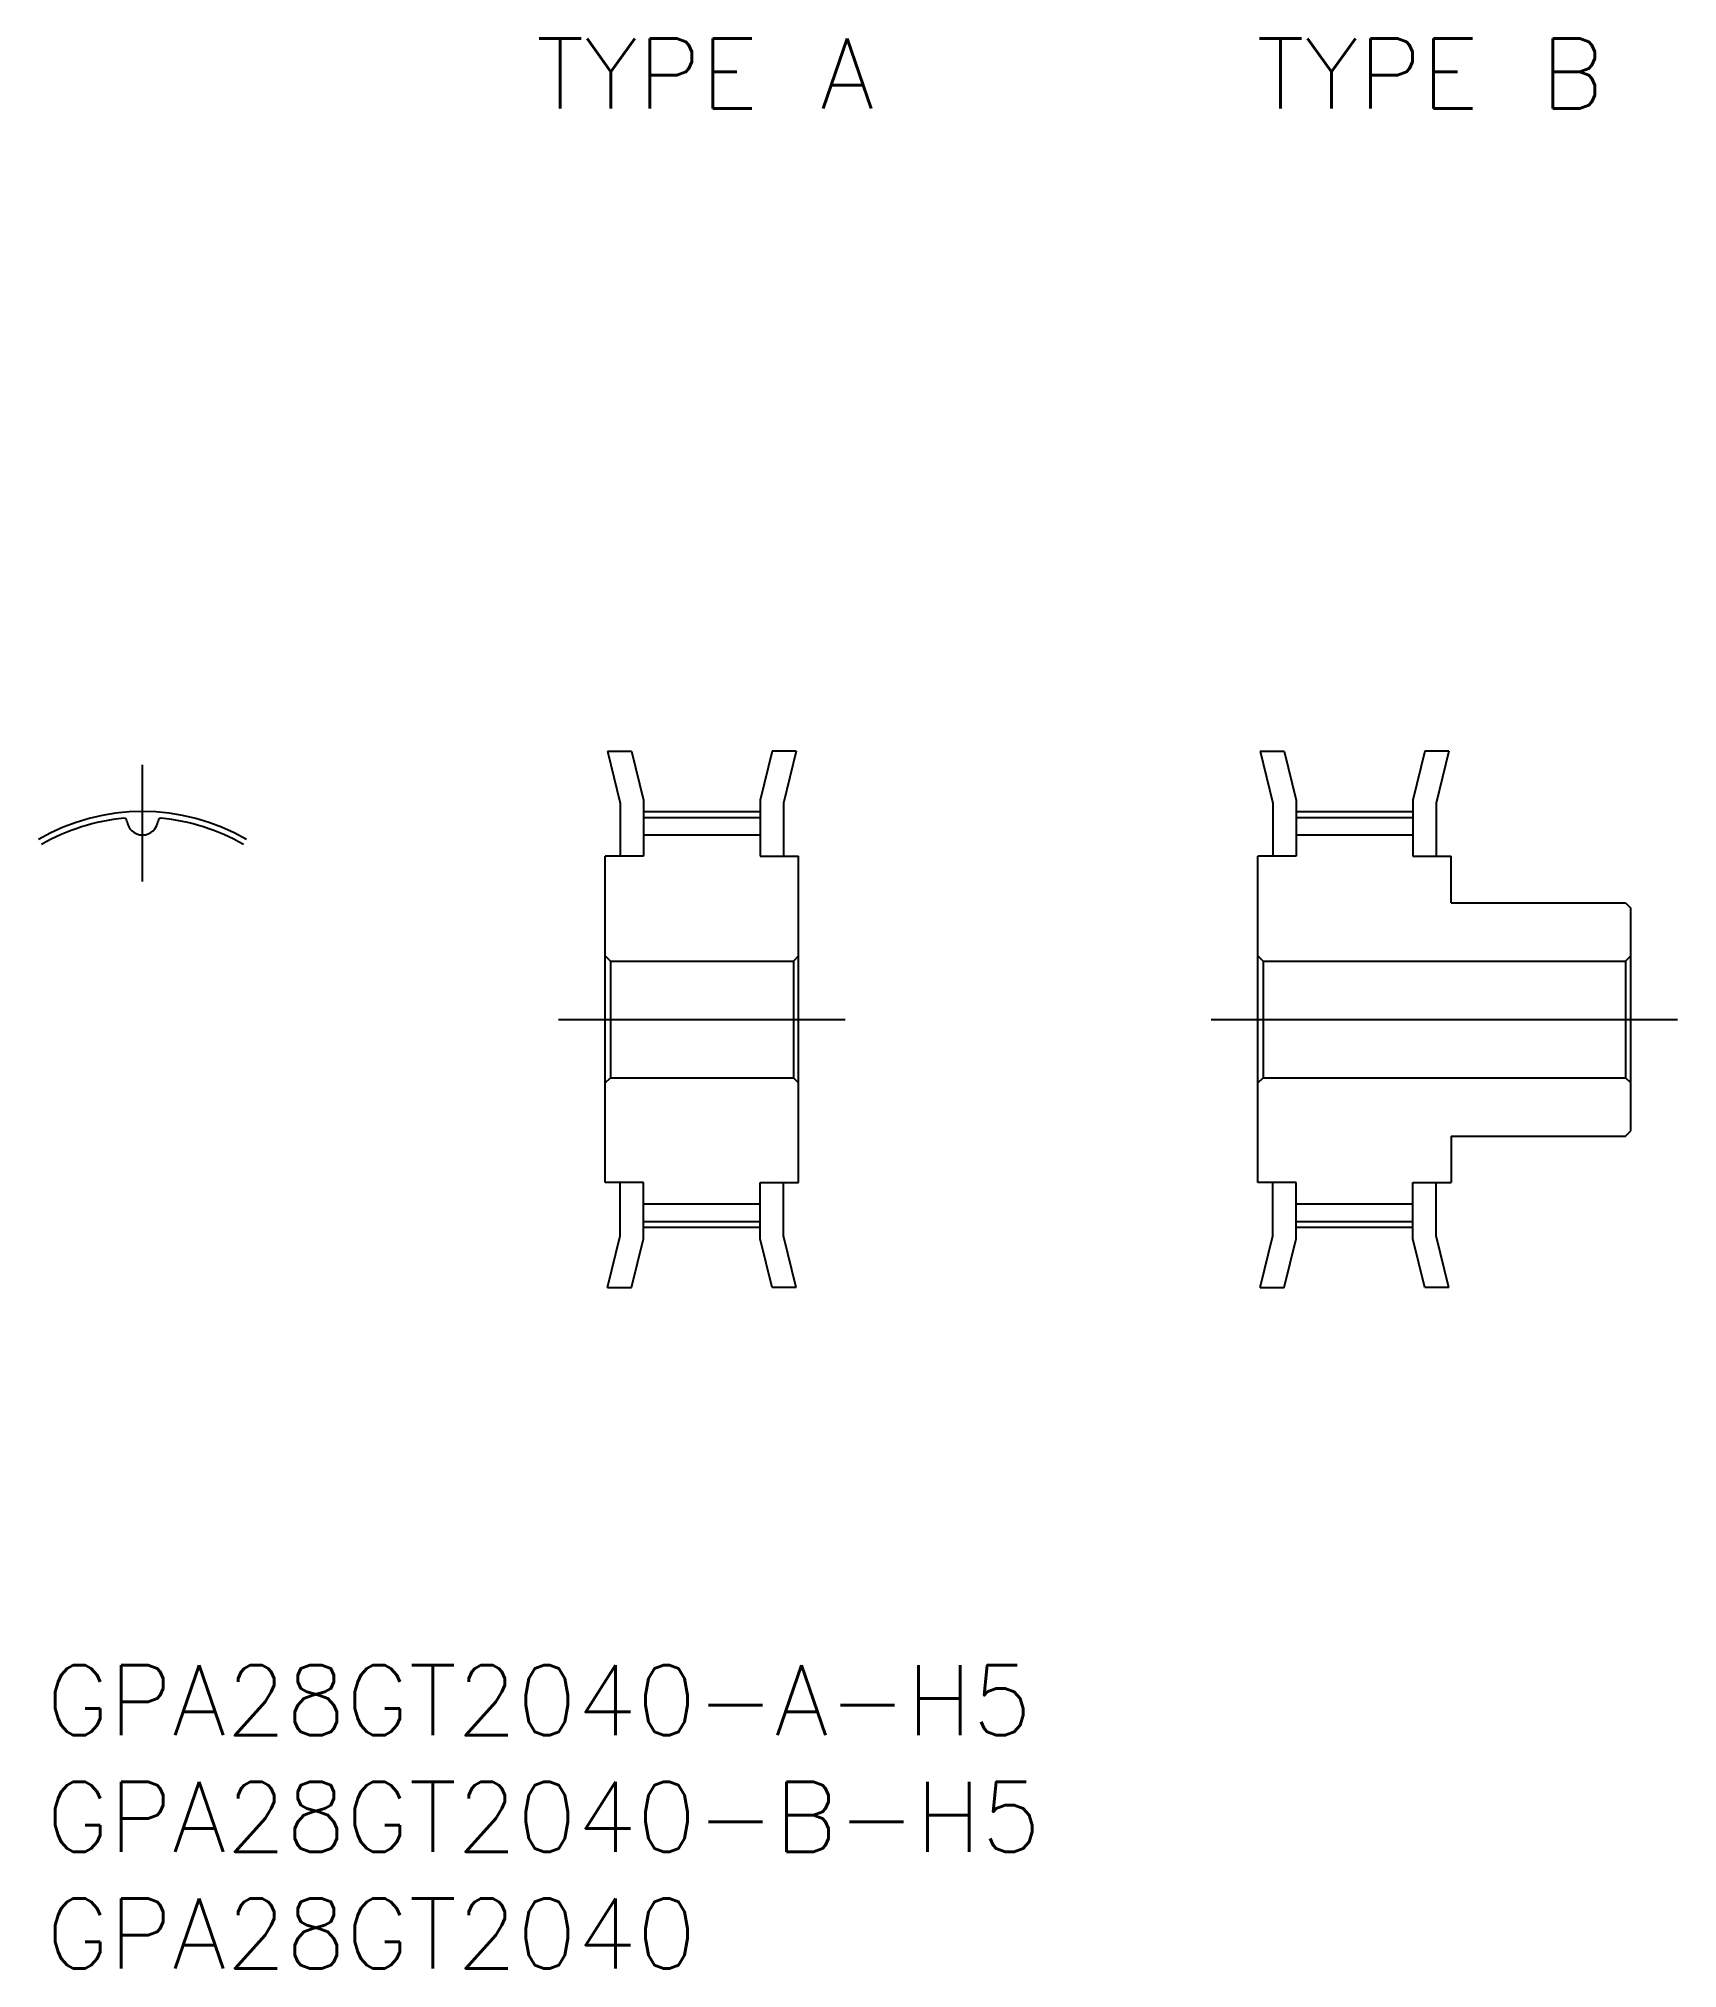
# Model space of a CAD drawing. Extents: x -4.5 to 65.8, y -40.7 to 42.1.
import ezdxf

# ---------------------------------------------------------------- set-up
doc = ezdxf.new("R2010")
doc.units = 0
doc.linetypes.add('CENTER', pattern=[50.8, 31.75, -6.35, 6.35, -6.35])
doc.layers.get('0').update_dxf_attribs({"linetype": 'CONTINUOUS'})
doc.layers.add('CENTER', color=1, linetype='CONTINUOUS')
doc.styles.get("Standard").update_dxf_attribs({"font": 'txt.shx', "height": 3, "bigfont": 'bigfont.shx'})

msp = doc.modelspace()

# ---------------------------------------------------------------- linework, layer by layer
at = {"color": 7, "linetype": 'CONTINUOUS'}
for p, q in [((19.95, 11.5), (20.98, 11.5)), ((19.95, 11.5), (20.5, 9.28)), ((20.98, 11.5), (21.5, 9.402)), ((27.02, 11.5), (26.5, 9.402)), ((28.05, 11.5), (27.02, 11.5)), ((28.05, 11.5), (27.5, 9.28)), ((47.95, 11.5), (48.98, 11.5)), ((47.95, 11.5), (48.5, 9.28)), ((48.98, 11.5), (49.5, 9.402)), ((55.02, 11.5), (54.5, 9.402)), ((56.05, 11.5), (55.02, 11.5)), ((56.05, 11.5), (55.5, 9.28)), ((20.5, 9.28), (20.5, 7)), ((21.5, 9.402), (21.5, 7)), ((26.5, 9.402), (26.5, 7)), ((27.5, 9.28), (27.5, 7)), ((48.5, 9.28), (48.5, 7)), ((49.5, 9.402), (49.5, 7)), ((54.5, 9.402), (54.5, 7)), ((55.5, 9.28), (55.5, 7)), ((21.5, 8.66), (26.5, 8.66)), ((49.5, 8.66), (54.5, 8.66)), ((21.5, 7.91), (26.5, 7.91)), ((49.5, 7.91), (54.5, 7.91)), ((21.5, 7), (19.85, 7)), ((19.85, -7), (19.85, 7)), ((26.5, 7), (28.15, 7)), ((28.15, -7), (28.15, 7)), ((49.5, 7), (47.85, 7)), ((47.85, -7), (47.85, 7)), ((54.5, 7), (56.15, 7)), ((56.15, 5), (56.15, 7)), ((56.15, 5), (63.625, 5)), ((63.625, 5), (63.85, 4.775)), ((63.85, -4.775), (63.85, 4.775)), ((19.85, 2.725), (20.075, 2.5)), ((20.075, 2.5), (27.925, 2.5)), ((20.075, 2.5), (20.075, -2.5)), ((28.15, 2.725), (27.925, 2.5)), ((27.925, 2.5), (27.925, -2.5)), ((47.85, 2.725), (48.075, 2.5)), ((48.075, 2.5), (63.625, 2.5)), ((48.075, 2.5), (48.075, -2.5)), ((63.85, 2.725), (63.625, 2.5)), ((63.625, 2.5), (63.625, -2.5)), ((19.85, -2.725), (20.075, -2.5)), ((20.075, -2.5), (27.925, -2.5)), ((28.15, -2.725), (27.925, -2.5)), ((47.85, -2.725), (48.075, -2.5)), ((48.075, -2.5), (63.625, -2.5)), ((63.85, -2.725), (63.625, -2.5)), ((63.625, -5), (63.85, -4.775)), ((56.15, -5), (63.625, -5)), ((56.15, -5), (56.15, -7)), ((21.5, -7), (19.85, -7)), ((20.5, -9.28), (20.5, -7)), ((21.5, -9.402), (21.5, -7)), ((26.5, -7), (28.15, -7)), ((26.5, -9.402), (26.5, -7)), ((27.5, -9.28), (27.5, -7)), ((49.5, -7), (47.85, -7)), ((48.5, -9.28), (48.5, -7)), ((49.5, -9.402), (49.5, -7)), ((54.5, -7), (56.15, -7)), ((54.5, -9.402), (54.5, -7)), ((55.5, -9.28), (55.5, -7)), ((21.5, -7.91), (26.5, -7.91)), ((49.5, -7.91), (54.5, -7.91)), ((21.5, -8.66), (26.5, -8.66)), ((49.5, -8.66), (54.5, -8.66)), ((19.95, -11.5), (20.5, -9.28)), ((20.98, -11.5), (21.5, -9.402)), ((27.02, -11.5), (26.5, -9.402)), ((28.05, -11.5), (27.5, -9.28)), ((47.95, -11.5), (48.5, -9.28)), ((48.98, -11.5), (49.5, -9.402)), ((55.02, -11.5), (54.5, -9.402)), ((56.05, -11.5), (55.5, -9.28)), ((19.95, -11.5), (20.98, -11.5)), ((28.05, -11.5), (27.02, -11.5)), ((47.95, -11.5), (48.98, -11.5)), ((56.05, -11.5), (55.02, -11.5))]:
    msp.add_line(p, q, dxfattribs=at)
for centre, radius, start, end in [((0, 0), 8.66, 95.26312, 120), ((-0.784, 8.511), 0.113, 5.35808, 95.26312), ((0, 8.585), 0.675, 185.35808, 354.64192), ((0.784, 8.511), 0.113, 84.73687, 174.64192), ((0, 0), 8.66, 60, 84.73688)]:
    msp.add_arc(centre, radius, start, end, dxfattribs=at)
at = {"layer": 'CENTER', "color": 1, "linetype": 'CENTER'}
for p, q in [((0, 5.91), (0, 10.915)), ((21.5, 8.915), (26.5, 8.915)), ((49.5, 8.915), (54.5, 8.915)), ((17.85, 0), (30.15, 0)), ((45.85, 0), (65.85, 0)), ((21.5, -8.915), (26.5, -8.915)), ((49.5, -8.915), (54.5, -8.915))]:
    msp.add_line(p, q, dxfattribs=at)
msp.add_arc((0, 0), 8.915, 60, 120, dxfattribs=at)

# ---------------------------------------------------------------- texts
at = {"color": 7, "linetype": 'CONTINUOUS'}
for s, p in [('TYPE A', (16.885, 39.06)), ('TYPE B', (47.798, 39.06)), ('GPA28GT2040-A-H5', (-4.129, -30.695)), ('GPA28GT2040-B-H5', (-4.129, -35.695)), ('GPA28GT2040', (-4.129, -40.695))]:
    msp.add_text(s, height=3, dxfattribs=at).set_placement(p)

doc.saveas('drawing.dxf')
